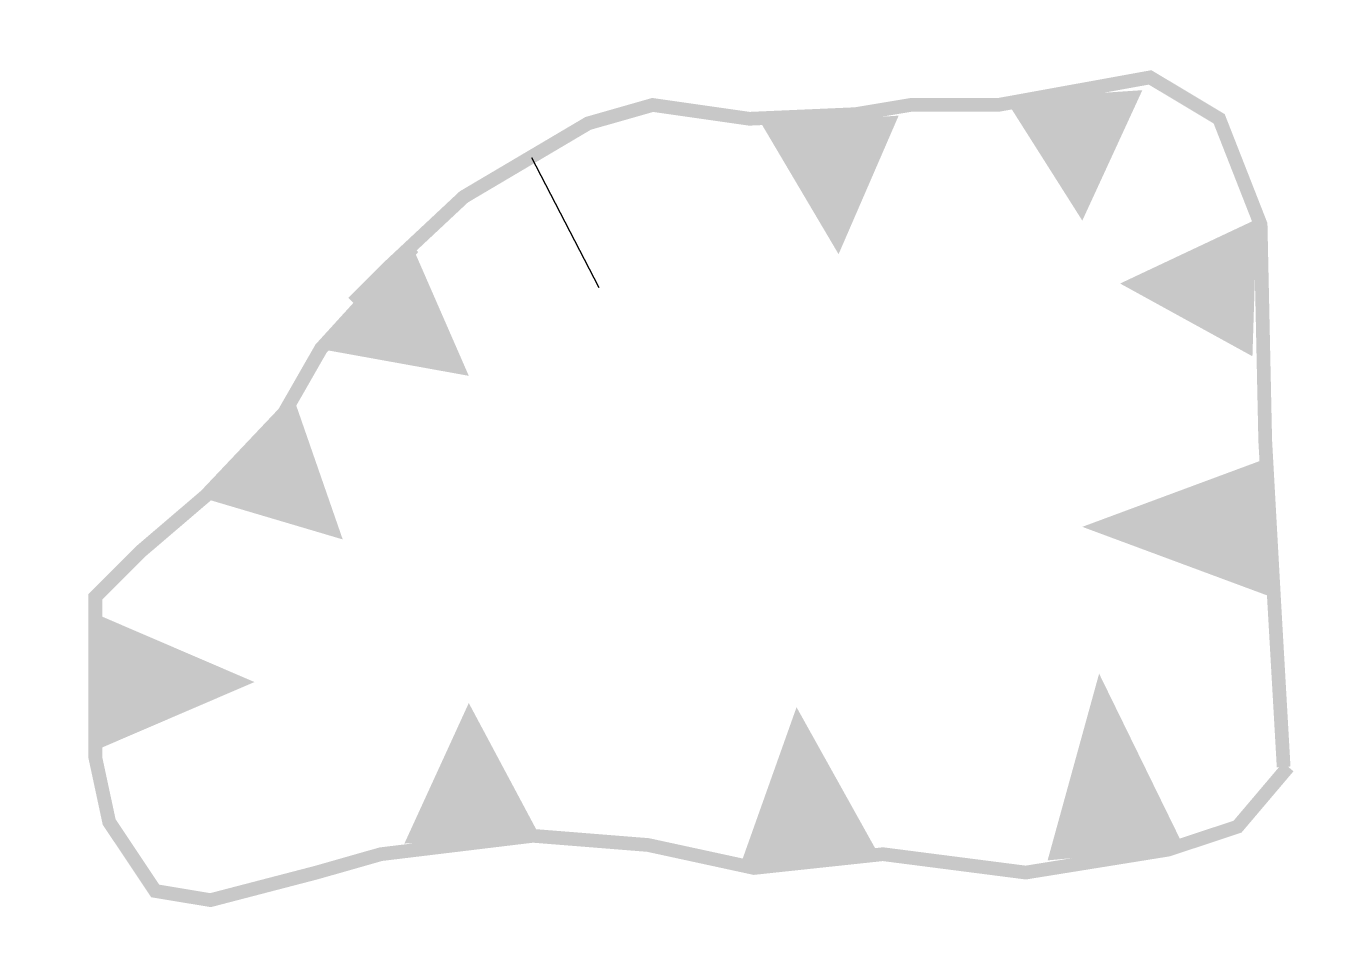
# Model space of a CAD drawing. Extents: x -0.4 to 9.14, y -0.19 to 6.37.
import ezdxf

# ---------------------------------------------------------------- set-up
doc = ezdxf.new("R2010")
doc.units = 0
doc.header["$MEASUREMENT"] = 0
doc.layers.get('0').update_dxf_attribs({"linetype": 'CONTINUOUS'})

msp = doc.modelspace()

# ---------------------------------------------------------------- linework, layer by layer
for points in [[(7.293, 4.9542, 0, 1, 0), (7.2317, 5.8717, 1, 1, 0)], [(5.5169, 4.7095, 0, 1, 0), (5.4556, 5.6882, 1, 1, 0)], [(7.5686, 4.4955, 0, 1, 0), (8.5485, 4.4649, 1, 1, 0)], [(2.8221, 3.8226, 0, 1, 0), (2.0871, 4.4037, 1, 1, 0)], [(1.9034, 2.6299, 0, 1, 0), (1.1991, 3.3027, 1, 1, 0)], [(7.293, 2.7216, 0, 1, 0), (8.6404, 2.7216, 1, 1, 0)], [(7.4155, 1.6512, 0, 1, 0), (7.538, 0.3362, 1, 1, 0)], [(1.2603, 1.5901, 0, 1, 0), (0.0967, 1.5901, 1, 1, 0)], [(2.8221, 1.4371, 0, 1, 0), (2.8527, 0.4279, 1, 1, 0)], [(5.2106, 1.4066, 0, 1, 0), (5.3025, 0.3056, 1, 1, 0)]]:
    msp.add_lwpolyline(points, format="xyseb")
at = {"const_width": 0.1}
for points in [[(8.7602, 0.9718), (8.6931, 2.1447), (8.626, 3.351), (8.5924, 4.926), (8.2903, 5.6967), (7.7869, 5.9983), (6.6792, 5.7973), (6.0415, 5.7973), (5.6388, 5.7303), (4.8668, 5.6967), (4.1619, 5.7973), (3.692, 5.6632), (2.7858, 5.1271), (2.2488, 4.6244), (1.9803, 4.3563)], [(2.4166, 4.7585), (1.7453, 4.0212), (1.4768, 3.5521), (0.9062, 2.9489), (0.4363, 2.5468), (0.1007, 2.2117), (0.1007, 1.0388), (0.2014, 0.5697), (0.537, 0.067), (0.9398, 0), (1.7118, 0.2011), (2.1817, 0.3351), (3.2893, 0.4691), (4.1284, 0.4021), (4.9004, 0.2346), (5.8401, 0.3351), (6.8806, 0.2011), (7.9211, 0.3686), (8.4246, 0.5362), (8.7938, 0.9718)]]:
    msp.add_lwpolyline(points, dxfattribs=at)
msp.add_lwpolyline([(3.7714, 4.4649), (3.312, 5.3518), (3.2814, 5.4129)])

doc.saveas('drawing.dxf')
